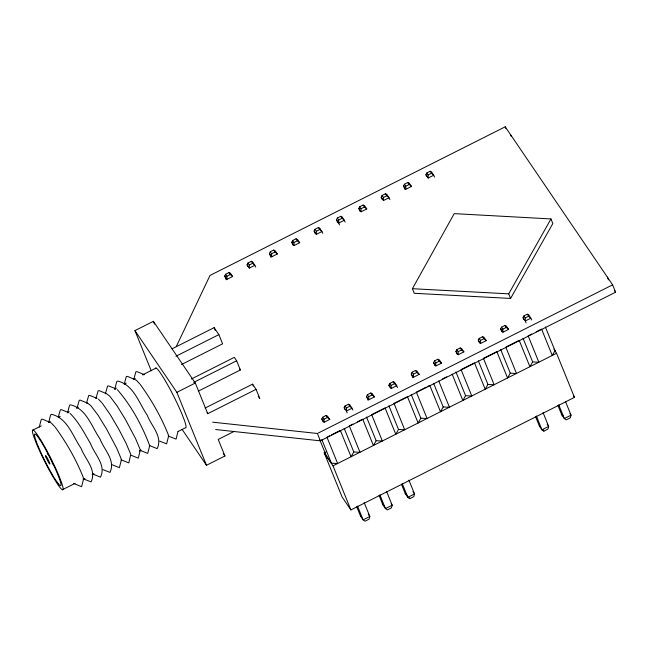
<?xml version="1.0" encoding="UTF-8"?>
<svg xmlns="http://www.w3.org/2000/svg" width="648" height="648" viewBox="0 0 648 648"><rect width="100%" height="100%" fill="white"/><g stroke="black" fill="none" stroke-linecap="round" stroke-linejoin="round"><path stroke-width="0.97" d="M39.253 427.113L40.962 420.463L41.48 419.288L42.541 419.175L51.241 422.958L54.602 426.449M48.697 422.358L50.406 415.708L50.925 414.534L51.978 414.42C67.789 418.478 72.787 436.363 81.097 448.384C84.993 459.1 97.014 469.792 91.06 481.91L83.195 478.759L83.608 478.904L81.616 486.664L73.751 483.513M58.385 416.656L60.369 409.779L61.422 409.666L68.753 412.671M67.586 412.849L69.296 406.199L69.814 405.024L70.867 404.911C86.678 408.969 91.676 426.854 99.986 438.874C103.883 449.591 115.903 460.283 109.949 472.4L103 469.63M77.031 408.094L79.258 400.27L80.312 400.156L87.642 403.161L90.785 405.583L97.986 415.076L106.604 429.089L116.681 448.108L121.33 459.14M86.719 402.392L88.695 395.515L89.756 395.401L97.087 398.407M95.92 398.585L98.14 390.76L99.201 390.647L106.531 393.652L109.666 396.074L116.875 405.567L125.493 419.58L135.57 438.599L140.219 449.631M105.365 393.83L107.584 386.006L108.645 385.892L115.976 388.897L115.036 389.011M114.801 389.075L116.51 382.425L117.029 381.251L118.09 381.137C133.893 385.196 138.891 403.08 147.201 415.101C151.097 425.817 163.118 436.509 157.164 448.635L149.299 445.476L149.712 445.63L147.72 453.389L139.855 450.23L140.268 450.384L138.275 458.144L131.333 455.366M124.246 384.321L125.955 377.671L126.473 376.496L127.526 376.383L136.234 380.165L139.595 383.656M133.691 379.566L135.918 371.741L136.971 371.628L144.302 374.633L143.37 374.747M178.038 431.365L176.054 439.125L168.188 435.966L168.593 436.12L166.609 443.88L159.659 441.102M176.232 346.664L210.001 275.441L505.229 126.806L612.611 284.845L615.6 292.199L320.379 440.834L215.654 429.535M224.71 276.048L225.544 274.298L228.955 272.581L230.388 273.189L232.624 276.485L226.946 279.345L224.71 276.048L226.225 279.782M247.82 266.66L247.066 264.789L247.901 263.039L251.311 261.322L252.744 261.938L255.741 267.098M269.422 253.538L270.257 251.78L273.667 250.071L275.1 250.679L277.336 253.967L271.658 256.827L269.422 253.538L270.937 257.272M291.778 242.279L292.613 240.53L296.023 238.812L297.456 239.42L299.692 242.716L294.014 245.576L291.778 242.279L292.92 245.082M315.276 233.823L314.134 231.028L314.969 229.271L318.379 227.553L319.812 228.169L322.809 233.329M337.632 222.572L336.49 219.769L337.333 218.02L340.735 216.302L342.168 216.91L345.165 222.07M358.846 208.51L359.689 206.761L363.091 205.043L364.532 205.651L366.768 208.948L361.09 211.807L358.846 208.51L359.988 211.313M381.964 199.122L381.21 197.259L382.045 195.502L385.447 193.793L386.888 194.4L389.885 199.56M403.566 186L404.401 184.251L407.811 182.534L409.244 183.141L411.48 186.438L405.802 189.297L403.566 186L405.081 189.734M426.676 176.612L425.922 174.741L426.757 172.992L430.167 171.274L431.6 171.89L434.597 177.05M321.829 418.981L322.664 417.223L326.074 415.514L327.507 416.121L329.743 419.41L324.065 422.269L321.829 418.981L322.971 421.783M344.947 409.593L344.185 407.722L345.019 405.972L348.43 404.255L349.863 404.862L352.86 410.022M366.541 396.463L367.384 394.713L370.786 392.996L372.219 393.611L374.463 396.9L368.785 399.759L366.541 396.463L368.064 400.205M389.659 387.075L388.905 385.212L389.74 383.454L393.142 381.745L394.583 382.352L397.572 387.512M411.261 373.953L412.096 372.203L415.506 370.486L416.939 371.093L419.175 374.39L413.497 377.249L411.261 373.953L412.776 377.687M433.617 362.702L434.452 360.944L437.862 359.227L439.295 359.843L441.531 363.131L435.853 365.99L433.617 362.702L434.751 365.496M455.973 351.443L456.808 349.693L460.218 347.976L461.651 348.584L463.887 351.88L458.209 354.74L455.973 351.443L457.107 354.245M478.329 340.184L479.164 338.434L482.574 336.717L484.007 337.325L486.243 340.621L480.565 343.481L478.329 340.184L479.463 342.986M500.685 328.933L501.52 327.175L504.93 325.466L506.363 326.074L508.599 329.362L502.921 332.221L500.685 328.933L501.827 331.736M523.803 319.545L523.041 317.674L523.876 315.924L527.286 314.207L528.719 314.815L531.716 319.974M412.395 288.7L454.216 213.629L550.97 218.935L552.833 223.536L510.592 298.445L414.266 293.293L412.395 288.7L508.721 293.844L550.97 218.935M344.169 428.288L353.784 451.956L351.07 456.8L340.354 430.402L331.411 434.905M366.525 417.037L376.14 440.705L373.426 445.549L362.71 419.143M388.881 405.778L398.496 429.446L395.782 434.29L385.066 407.892L371.652 414.647L382.369 441.045L376.14 440.705M411.237 394.519L420.852 418.195L418.146 423.039L407.422 396.633M433.601 383.268L443.208 406.936L440.502 411.78L429.778 385.382L427.988 386.281M455.957 372.009L465.564 395.677L462.858 400.521L452.134 374.123M478.313 360.75L487.92 384.426L485.214 389.27L474.49 362.864L461.076 369.619L471.801 396.017L465.564 395.677M500.669 349.499L510.284 373.167L507.57 378.011L496.854 351.613L483.432 358.36L494.157 384.766L487.92 384.426M523.025 338.24L532.64 361.908L529.926 366.752L519.21 340.354L506.687 346.656M545.381 326.989L554.996 350.657L552.282 355.501L541.566 329.095M226.946 279.345L226.889 276.275L230.291 274.558L232.624 276.485M249.302 268.086L249.245 265.016L252.647 263.299L254.98 265.226L249.302 268.086L247.066 264.789M271.658 256.827L271.601 253.757L275.011 252.048L277.336 253.967M294.014 245.576L293.957 242.506L297.367 240.789L299.692 242.716M316.37 234.317L316.313 231.247L319.723 229.53L322.056 231.458L316.37 234.317L314.134 231.028M339.487 224.929L338.734 223.066L338.669 219.988L342.079 218.279L344.412 220.207L338.734 223.066L336.49 219.769M361.09 211.807L361.025 208.737L364.435 207.02L366.768 208.948M383.446 200.548L383.389 197.478L386.791 195.761L389.124 197.689L383.446 200.548L381.21 197.259M405.802 189.297L405.745 186.227L409.147 184.51L411.48 186.438M428.158 178.038L428.101 174.968L431.503 173.251L433.836 175.179L428.158 178.038L425.922 174.741M151.259 370.834L134.93 330.618L153.374 321.335L195.307 383.041L207.749 413.675L256.057 389.351L259.799 398.552L258.285 396.333M172.076 348.81L214.132 327.645L218.87 334.627L222.604 343.821L181.448 364.541M175.924 356.246L218.87 334.627M33.113 429.972L41.245 425.874M48.479 422.229L50.293 421.322M58.425 417.223L60.232 416.316M67.465 412.671L69.279 411.764M76.513 408.119L78.319 407.211M114.485 389.002L116.292 388.087M124.432 383.997L126.239 383.081M133.472 379.445L135.278 378.529M142.511 374.892L156.071 368.064M191.379 378.983L234.317 357.356L236.642 360.774L240.376 369.968L198.329 391.141M193.695 382.393L236.642 360.774M134.93 330.618L176.864 392.332L195.307 383.041M205.116 408.046L252.542 384.167L256.057 389.351M62.378 489.742L75.038 483.376M83.171 479.277L84.985 478.362M92.219 474.725L94.025 473.81M139.231 451.057L141.037 450.141M178.111 431.479L185.344 427.834A33.469 3.451 63.3 0 0 184.364 420.26L182.072 414.331A33.469 3.451 63.3 0 0 163.661 377.986L160.372 372.892A33.469 3.451 63.3 0 0 155.366 368.647M234.309 431.325L218.206 439.433L224.929 455.99L206.485 465.28L182.12 429.422M324.065 422.269L324.008 419.199L327.418 417.482L329.743 419.41M347.182 412.881L346.421 411.018L346.364 407.948L349.774 406.231L352.107 408.159L346.421 411.018L344.185 407.722M368.785 399.759L368.72 396.689L372.13 394.972L374.463 396.9M391.141 388.5L391.076 385.43L394.486 383.721L396.819 385.641L391.141 388.5L388.905 385.212M413.497 377.249L413.44 374.18L416.842 372.462L419.175 374.39M435.853 365.99L435.796 362.921L439.198 361.203L441.531 363.131M458.209 354.74L458.152 351.661L461.562 349.952L463.887 351.88M480.565 343.481L480.508 340.411L483.918 338.693L486.243 340.621M502.921 332.221L502.864 329.152L506.274 327.434L508.599 329.362M526.038 322.834L525.277 320.971L525.22 317.901L528.63 316.184L530.963 318.111L525.277 320.971L523.041 317.674M212.666 422.172L317.39 433.48L612.611 284.845M327.831 436.703L329.621 435.804M352.868 424.1L349.296 425.898L360.013 452.304L353.784 451.956M357.34 421.848L361.811 419.596M406.531 397.086L394.008 403.388L404.725 429.786L398.496 429.446M426.206 387.18L416.364 392.129L427.089 418.535L420.852 418.195M442.3 379.072L446.772 376.82M531.725 334.052L528.152 335.85L538.869 362.256L532.64 361.908M536.196 331.8L540.667 329.549M554.364 350.033L556.567 353.281L574.468 397.37L350.9 509.927L342.087 496.967L324.186 452.871L325.993 451.964M324.186 452.871L332.999 465.839L556.567 353.281M401.444 484.25L405.186 493.444L407.827 497.34L409.739 498.677L413.829 496.619L414.534 493.962L408.929 480.16M535.588 416.713L539.322 425.914L541.971 429.802L543.883 431.147L547.973 429.081L548.678 426.425L543.073 412.622M86.711 403.275L87.642 403.161M58.377 417.539L59.316 417.425M510.284 373.167L516.513 373.507L505.796 347.109M443.208 406.936L449.445 407.276L438.72 380.878M319.853 439.96L326.138 455.439L331.428 463.215L337.657 463.555L326.94 437.157M93.045 474.15L92.64 474.004L100.505 477.155C106.458 465.037 94.438 454.345 90.542 443.629C84.394 433.196 78.821 422.034 70.122 413.448M111.529 464.495L119.386 467.654L121.379 459.894L120.974 459.74L128.831 462.899L130.774 454.386L126.125 443.354L118.868 429.365L110.249 414.663L102.352 403.291M117.345 389.675C131.487 405.875 142.106 425.615 149.712 445.63M98.456 399.184L101.817 402.675M557.944 405.454L561.686 414.655L563.476 416.372M379.088 495.501L382.83 504.703L384.62 506.42M539.322 425.914L540.505 427.056M405.186 493.444L407.535 495.736M356.732 506.76L360.466 515.962L361.649 517.104M140.122 384.272C151.575 400.043 161.425 417.215 168.553 435.367M55.137 427.064C66.582 442.835 76.432 460.007 83.56 478.159M614.555 290.66L615.6 292.199M553.935 349.102L554.996 350.657M430.167 171.274L431.503 173.251M527.286 314.207L528.63 316.184M426.757 172.992L428.101 174.968M523.876 315.924L525.22 317.901M573.367 395.75L574.468 397.37M569.973 413.61L571.034 415.166L570.28 417.822L566.255 419.855L564.327 418.543L561.686 414.655M407.811 182.534L409.147 184.51M504.93 325.466L506.274 327.434M404.401 184.251L405.745 186.227M501.52 327.175L502.864 329.152M547.09 424.092L548.678 426.425L541.971 429.802L536.366 416M385.447 193.793L386.791 195.761M482.574 336.717L483.918 338.693M542.805 429.559L543.883 431.147M382.045 195.502L383.389 197.478M479.164 338.434L480.508 340.411M363.091 205.043L364.435 207.02M460.218 347.976L461.562 349.952M359.689 206.761L361.025 208.737M456.808 349.693L458.152 351.661M340.735 216.302L342.079 218.279M437.862 359.227L439.198 361.203M337.333 218.02L338.669 219.988M434.452 360.944L435.796 362.921M318.379 227.553L319.723 229.53M415.506 370.486L416.842 372.462M314.969 229.271L316.313 231.247M412.096 372.203L413.44 374.18M296.023 238.812L297.367 240.789M393.142 381.745L394.486 383.721M292.613 240.53L293.957 242.506M389.74 383.454L391.076 385.43M273.667 250.071L275.011 252.048M370.786 392.996L372.13 394.972M270.257 251.78L271.601 253.757M367.384 394.713L368.72 396.689M412.946 491.63L414.534 493.962L407.827 497.34L402.222 483.538M251.311 261.322L252.647 263.299M348.43 404.255L349.774 406.231M408.661 497.097L409.739 498.677M247.901 263.039L249.245 265.016M345.019 405.972L346.364 407.948M391.117 503.658L392.178 505.213L391.424 507.87L387.399 509.903L385.471 508.591L382.83 504.703M228.955 272.581L230.291 274.558M326.074 415.514L327.418 417.482M225.544 274.298L226.889 276.275M322.664 417.223L324.008 419.199M368.234 514.139L369.822 516.472L369.117 519.129L365.026 521.195L363.115 519.85L360.466 515.962M239.444 368.607L240.376 369.968M207.06 412.663L207.749 413.675M223.228 453.487L224.929 455.99M607.37 277.125L608.488 279.887M510.47 134.525L511.215 136.364M505.229 126.806L505.975 128.644M565.429 401.371L571.034 415.166L564.327 418.543L558.722 404.749M508.721 293.844L510.592 298.445M386.573 491.419L392.178 505.213L385.471 508.591L379.866 494.797M364.216 502.67L369.822 516.472L363.115 519.85L357.51 506.048M332.999 465.839L350.9 509.927M321.813 439.547L331.428 463.215M317.39 433.48L320.379 440.834M252.542 384.167L253.287 386.006M214.132 327.645L215.249 330.399M153.374 321.335L154.508 324.122M176.864 392.332L206.485 465.28M47.312 453.932A5.913 0.608 63.3 0 1 50.552 458.517A5.913 0.608 63.3 0 1 52.213 463.693M58.328 483.74L55.89 480.346A28.941 2.981 63.3 0 1 39.714 449.89L37.252 444.042A28.941 2.981 63.3 0 1 38.718 438.064A28.941 2.981 63.3 0 1 56.668 471.874A28.941 2.981 63.3 0 1 58.328 483.74M40.703 439.895L37.406 434.8A33.469 3.451 63.3 0 0 34.093 437.554L36.385 443.475A33.469 3.451 63.3 0 0 54.788 479.82L58.085 484.915A33.469 3.451 63.3 0 0 61.398 482.161L59.106 476.24A33.469 3.451 63.3 0 0 40.703 439.895M46.089 457.423A4.73 0.486 63.3 0 0 49.791 464.073A4.73 0.486 63.3 0 0 47.361 458.079A4.73 0.486 63.3 0 0 46.089 457.423"/></g></svg>
